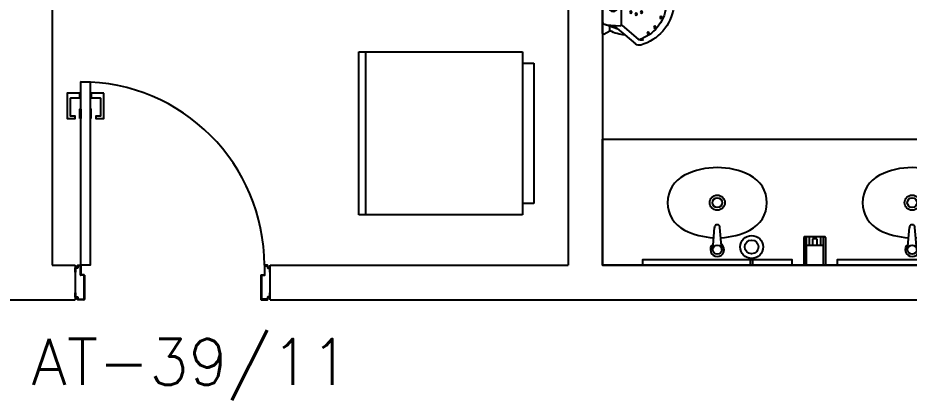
# Model space of a CAD drawing. Header units: millimetres. Extents: x 2128 to 2646, y 1972 to 2207.
# Drawn here: x 2348.761 to 2352.648, y 2021.327 to 2022.994 of the extents above; entities that cross this region are included whole.
import ezdxf

# ---------------------------------------------------------------- set-up
doc = ezdxf.new("R2010")
doc.units = ezdxf.units.MM
for name, color, linetype in [('AR-ALV', 2, 'Continuous'), ('AR-LAY-OUT-EQUIPAMENTOS', 1, 'Continuous'), ('AR-LOUCAS', 2, 'Continuous'), ('AR-LOUÇAS', 1, 'Continuous'), ('AR-PORTA', 1, 'Continuous'), ('BC-CUBA', 1, 'Continuous'), ('BGR- VISTA', 12, 'Continuous'), ('COZ1', 1, 'Continuous'), ('coz2', 1, 'Continuous'), ('ENDEREÇO', 2, 'Continuous'), ('maçaneta', 1, 'Continuous'), ('mov', 1, 'Continuous'), ('PM-PERFIL U-C', 2, 'Continuous'), ('pm1', 2, 'Continuous'), ('WC1', 1, 'Continuous'), ('WC2', 1, 'Continuous')]:
    doc.layers.add(name, color=color, linetype=linetype)
doc.styles.add('UNB1-100', font='simplex.shx', dxfattribs={"height": 0.2})

# ---------------------------------------------------------------- blocks, each defined once
blk = doc.blocks.new('MCTR-01p')
at = {"layer": 'WC1'}
for p, q in [((0.1134, 0), (-0.1134, 0)), ((-0.1169, -0.006), (-0.1028, -0.0318)), ((0.1169, -0.006), (0.1028, -0.0318)), ((-0.1209, -0.0973), (-0.16, -0.1436)), ((0.1209, -0.0973), (0.16, -0.1436))]:
    blk.add_line(p, q, dxfattribs=at)
blk.add_circle((0, -0.0459), 0.019, dxfattribs=at)
for centre, radius, start, end in [((-0.1134, -0.004), 0.00402, 90, 208.6993), ((0.1134, -0.004), 0.00402, 331.3007, 90), ((0.0514, -0.1098), 0.1728, 153.1667, 175.8553), ((-0.0514, -0.1098), 0.1728, 4.1447, 26.8333), ((-0.1408, -0.1598), 0.0251, 139.851, 195.7705), ((0.1408, -0.1598), 0.0251, 344.2295, 40.149), ((0.027, -0.1124), 0.1994, 195.7705, 262.231), ((-0.027, -0.1124), 0.1994, 277.769, 344.2295)]:
    blk.add_arc(centre, radius, start, end, dxfattribs=at)
at = {"layer": 'WC2'}
for p, q in [((-0.1028, -0.0318), (-0.083, -0.0318)), ((-0.0952, -0.0668), (-0.0769, -0.0144)), ((-0.0769, -0.0144), (-0.0814, -0.0774)), ((0.0769, -0.0144), (0.0814, -0.0774)), ((0.0952, -0.0668), (0.0769, -0.0144)), ((0.1028, -0.0318), (0.083, -0.0318)), ((-0.0929, -0.0641), (-0.1209, -0.0973)), ((0.0929, -0.0641), (0.1209, -0.0973)), ((-0.0801, -0.0849), (-0.1388, -0.1544)), ((0.0773, -0.0817), (-0.0773, -0.0817)), ((0.0801, -0.0849), (0.1388, -0.1544))]:
    blk.add_line(p, q, dxfattribs=at)
for centre, radius in [((0, -0.0459), 0.0162), ((-0.0307, -0.1466), 0.00453), ((-0.0216, -0.1233), 0.00453), ((0.0216, -0.1233), 0.00453), ((0.0307, -0.1466), 0.00453), ((-0.1131, -0.1987), 0.00453), ((-0.0216, -0.17), 0.00453), ((0.0216, -0.17), 0.00453), ((0.1131, -0.1987), 0.00453), ((-0.0873, -0.2281), 0.00453), ((0.0873, -0.2281), 0.00453), ((-0.0453, -0.2549), 0.00453), ((0.0453, -0.2549), 0.00453)]:
    blk.add_circle(centre, radius, dxfattribs=at)
for centre, radius, start, end in [((-0.0573, -0.018), 0.02, 115.5204, 169.5817), ((0.0573, -0.018), 0.02, 10.4183, 64.4796), ((-0.1424, -0.0223), 0.0647, 319.851, 355.9846), ((0.1424, -0.0223), 0.0647, 184.0154, 220.149), ((-0.0773, -0.0776), 0.00402, 175.9846, 270), ((0.0773, -0.0776), 0.00402, 270, 4.0154), ((-0.0719, -0.0937), 0.012, 89.3581, 133.3239), ((0, -0.1142), 0.00453, 90, 270), ((0, -0.1142), 0.00453, 270, 90), ((0.0719, -0.0937), 0.012, 46.6761, 90.6419), ((-0.1204, -0.1699), 0.024, 139.851, 200.6324), ((0, -0.1466), 0.00453, 90, 270), ((0, -0.1466), 0.00453, 270, 90), ((0.1204, -0.1699), 0.024, 339.3676, 40.149), ((0.024, -0.1042), 0.1746, 198.2723, 262.1141), ((0, -0.1791), 0.00453, 90, 270), ((-0.024, -0.1042), 0.1746, 277.8859, 341.7277), ((0, -0.1791), 0.00453, 270, 90), ((0.0001, -0.2664), 0.00453, 91.7832, 268.2168), ((-0.0001, -0.2664), 0.00453, 271.7832, 88.2168)]:
    blk.add_arc(centre, radius, start, end, dxfattribs=at)
blk = doc.blocks.new('GLDR-03P')
at = {"layer": 'COZ1'}
for p, q in [((-0.3055, 0), (-0.3055, -0.05)), ((0.3055, 0), (-0.3055, 0)), ((0.3055, -0.05), (0.3055, 0)), ((-0.3555, -0.05), (-0.3555, -0.763)), ((-0.3055, -0.05), (-0.3555, -0.05)), ((0.3555, -0.05), (0.3055, -0.05)), ((0.3555, -0.763), (0.3555, -0.05)), ((-0.3555, -0.763), (0.3555, -0.763))]:
    blk.add_line(p, q, dxfattribs=at)
at = {"layer": 'coz2'}
for p, q in [((0.3055, -0.05), (-0.3055, -0.05)), ((-0.3555, -0.733), (0.3555, -0.733))]:
    blk.add_line(p, q, dxfattribs=at)
blk = doc.blocks.new('CUBA-01P')
at = {"layer": 'WC1'}
blk.add_circle((-0.15, -0.08), 0.05, dxfattribs=at)
for centre, radius, start, end in [((-0.0831, -0.273), 0.1336, 116.4054, 243.5946), ((0, -0.4404), 0.3205, 92.8226, 116.4054), ((0, -0.4404), 0.3205, 63.5946, 87.2424), ((0.0831, -0.273), 0.1336, 296.4054, 63.5946), ((0, -0.1056), 0.3205, 243.5946, 296.4054)]:
    blk.add_arc(centre, radius, start, end, dxfattribs=at)
at = {"layer": 'WC2'}
for p, q in [((-0.1548, 0), (-0.1548, -0.0303)), ((-0.1448, 0), (-0.1448, -0.0303)), ((-0.02, -0.068), (-0.0118, -0.1652)), ((0.02, -0.068), (0.0118, -0.1652))]:
    blk.add_line(p, q, dxfattribs=at)
for centre, radius in [((-0.15, -0.08), 0.03), ((0, -0.068), 0.02), ((0, -0.273), 0.033), ((0, -0.273), 0.0212)]:
    blk.add_circle(centre, radius, dxfattribs=at)
for centre, radius, start, end in [((0.0002, -0.0678), 0.03, 306.4013, 232.6706), ((0.0002, -0.1652), 0.012, 180, 10.1205)]:
    blk.add_arc(centre, radius, start, end, dxfattribs=at)
blk = doc.blocks.new('BGR2')
at = {"layer": 'BGR- VISTA'}
blk.add_lwpolyline([(0, 0.55), (1.85, 0.55), (1.85, 0), (0, 0)], close=True, dxfattribs=at)
at = {"layer": 'BC-CUBA', "rotation": 180}
for p in [(0.5, 0), (1.35, 0)]:
    blk.add_blockref('CUBA-01P', p, dxfattribs=at)
blk = doc.blocks.new('PM3')
at = {"layer": 'maçaneta'}
for points in [[(0.02, 0.825), (-0.035, 0.825), (-0.035, 0.715), (0, 0.715), (0, 0.725), (-0.02, 0.725), (-0.02, 0.8035, -0.414214), (-0.0185, 0.805), (0.02, 0.805)], [(0.125, 0.825), (0.07, 0.825), (0.07, 0.805), (0.1085, 0.805, -0.414214), (0.11, 0.8035), (0.11, 0.725), (0.09, 0.725), (0.09, 0.715), (0.125, 0.715)]]:
    blk.add_lwpolyline(points, format="xyb", close=True, dxfattribs=at)
for points in [[(0.02, 0.715), (0.02, 0.755), (0.025, 0.755), (0.025, 0.715)], [(0.07, 0.715), (0.07, 0.755), (0.065, 0.755), (0.065, 0.715)]]:
    blk.add_lwpolyline(points, close=True, dxfattribs=at)
at = {"layer": 'mov'}
blk.add_arc((0.025, 0.075), 0.8, 0, 90, dxfattribs=at)
at = {"layer": 'PM-PERFIL U-C'}
for p, q in [((0, 0.045), (0, 0.0635)), ((0.002, 0.045), (0, 0.045)), ((0.0015, 0.065), (0.01, 0.065)), ((0.002, 0.063), (0.002, 0.045)), ((0.0105, 0.063), (0.002, 0.063)), ((0.01, 0.065), (0.01, 0.0735)), ((0.0115, 0.075), (0.0235, 0.075)), ((0.012, 0.073), (0.012, 0.0645)), ((0.023, 0.073), (0.012, 0.073)), ((0.023, 0.0335), (0.023, 0.073)), ((0.025, 0.0735), (0.025, 0.034)), ((0.825, 0.0735), (0.825, 0.034)), ((0.8385, 0.075), (0.8265, 0.075)), ((0.827, 0.073), (0.838, 0.073)), ((0.827, 0.0335), (0.827, 0.073)), ((0.838, 0.073), (0.838, 0.0645)), ((0.8395, 0.063), (0.848, 0.063)), ((0.84, 0.065), (0.84, 0.0735)), ((0.8485, 0.065), (0.84, 0.065)), ((0.848, 0.063), (0.848, 0.045)), ((0.848, 0.045), (0.85, 0.045)), ((0.85, 0.045), (0.85, 0.0635)), ((0.038, 0.032), (0.0245, 0.032)), ((0.0385, 0.034), (0.025, 0.034)), ((0.038, 0.032), (0.038, -0.073)), ((0.04, 0.0325), (0.04, -0.0735)), ((0.81, 0.0325), (0.81, -0.0735)), ((0.8115, 0.034), (0.825, 0.034)), ((0.812, 0.032), (0.8255, 0.032)), ((0.812, 0.032), (0.812, -0.073)), ((0, -0.045), (0.002, -0.045)), ((0, -0.0635), (0, -0.045)), ((0.01, -0.065), (0.0015, -0.065)), ((0.002, -0.045), (0.002, -0.063)), ((0.002, -0.063), (0.0105, -0.063)), ((0.01, -0.0735), (0.01, -0.065)), ((0.0385, -0.075), (0.0115, -0.075)), ((0.012, -0.0645), (0.012, -0.073)), ((0.012, -0.073), (0.038, -0.073)), ((0.8115, -0.075), (0.8385, -0.075)), ((0.838, -0.073), (0.812, -0.073)), ((0.838, -0.0645), (0.838, -0.073)), ((0.848, -0.063), (0.8395, -0.063)), ((0.84, -0.0735), (0.84, -0.065)), ((0.84, -0.065), (0.8485, -0.065)), ((0.85, -0.045), (0.848, -0.045)), ((0.848, -0.045), (0.848, -0.063)), ((0.85, -0.0635), (0.85, -0.045))]:
    blk.add_line(p, q, dxfattribs=at)
for centre, start, end in [((0.0015, 0.0635), 90, 180), ((0.0115, 0.0735), 90, 180), ((0.0105, 0.0645), 270, 0), ((0.0235, 0.0735), 360, 90), ((0.8265, 0.0735), 90, 180), ((0.8395, 0.0645), 180, 270), ((0.8385, 0.0735), 0, 90), ((0.8485, 0.0635), 0, 90), ((0.0245, 0.0335), 180, 270), ((0.0385, 0.0325), 0, 90), ((0.8115, 0.0325), 90, 180), ((0.8255, 0.0335), 270, 0), ((0.0015, -0.0635), 180, 270), ((0.0115, -0.0735), 180, 270), ((0.0105, -0.0645), 0, 90), ((0.0385, -0.0735), 269.9386, 0), ((0.8115, -0.0735), 180, 270.0614), ((0.8395, -0.0645), 90, 180), ((0.8385, -0.0735), 270, 0), ((0.8485, -0.0635), 270, 0)]:
    blk.add_arc(centre, 0.0015, start, end, dxfattribs=at)
at = {"layer": 'pm1'}
blk.add_lwpolyline([(0.065, 0.875), (0.065, 0.075), (0.025, 0.075), (0.025, 0.875)], close=True, dxfattribs=at)
blk = doc.blocks.new('SBSPRAY-P')
at = {"layer": 'WC1'}
for p, q in [((-0.0444, 0), (0.0444, 0)), ((-0.0469, -0.122), (-0.0469, -0.0025)), ((-0.0376, -0.0025), (-0.0376, -0.122)), ((0.0376, -0.122), (0.0376, -0.0025)), ((0.0376, -0.0025), (0.0376, -0.122)), ((0.0469, -0.122), (0.0469, -0.0025)), ((-0.0376, -0.0861), (0.0376, -0.0861)), ((-0.0444, -0.1245), (0.0444, -0.1245))]:
    blk.add_line(p, q, dxfattribs=at)
for centre, start, end in [((-0.0444, -0.0025), 90, 180), ((0.0444, -0.0025), 0, 90), ((-0.0351, -0.0025), 90, 180), ((0.0351, -0.0025), 0, 90), ((-0.0444, -0.122), 180, 270), ((-0.0351, -0.122), 180, 270), ((0.0351, -0.122), 270, 360), ((0.0444, -0.122), 270, 0)]:
    blk.add_arc(centre, 0.0025, start, end, dxfattribs=at)
at = {"layer": 'WC2'}
for p, q in [((-0.0247, -0.1245), (-0.0247, -0.0861)), ((-0.0096, -0.1161), (-0.0096, -0.0861)), ((-0.0096, -0.1161), (0.0096, -0.1161)), ((0.0096, -0.1161), (0.0096, -0.0861)), ((0.0247, -0.1245), (0.0247, -0.0861))]:
    blk.add_line(p, q, dxfattribs=at)

msp = doc.modelspace()

# ---------------------------------------------------------------- linework, layer by layer
at = {"layer": 'AR-ALV'}
for p, q in [((2348.9115, 2025.3651), (2348.9115, 2021.9151)), ((2351.1615, 2025.3651), (2351.1615, 2021.9151)), ((2351.3115, 2025.3651), (2351.3115, 2021.9151)), ((2348.9115, 2021.9151), (2349.0115, 2021.9151)), ((2349.0115, 2021.9151), (2349.0115, 2021.7651)), ((2349.8615, 2021.7651), (2349.8615, 2021.9151)), ((2349.8615, 2021.9151), (2351.1615, 2021.9151)), ((2351.3115, 2021.9151), (2353.1615, 2021.9151)), ((2346.8615, 2021.7651), (2349.0115, 2021.7651)), ((2349.8615, 2021.7651), (2354.3115, 2021.7651))]:
    msp.add_line(p, q, dxfattribs=at)
at = {"layer": 'WC2'}
for points in [[(2352.1365, 2021.9151), (2351.4865, 2021.9151), (2351.4865, 2021.9401), (2352.1365, 2021.9401)], [(2352.9865, 2021.9151), (2352.3365, 2021.9151), (2352.3365, 2021.9401), (2352.9865, 2021.9401)]]:
    msp.add_lwpolyline(points, close=True, dxfattribs=at)

# ---------------------------------------------------------------- block references
at = {"layer": 'AR-LAY-OUT-EQUIPAMENTOS', "xscale": -1, "rotation": 270}
msp.add_blockref('GLDR-03P', (2351.0115, 2022.4901), dxfattribs=at)
at = {"layer": 'AR-LOUCAS', "rotation": 180}
msp.add_blockref('SBSPRAY-P', (2352.2365, 2021.9151), dxfattribs=at)
at = {"layer": 'AR-LOUÇAS', "xscale": -1, "rotation": 90}
msp.add_blockref('MCTR-01p', (2351.3115, 2023.0401), dxfattribs=at)
at = {"layer": 'AR-PORTA'}
msp.add_blockref('PM3', (2349.0115, 2021.8401), dxfattribs=at)
at = {"layer": 'BGR- VISTA'}
msp.add_blockref('BGR2', (2351.3115, 2021.9151), dxfattribs=at)

# ---------------------------------------------------------------- texts
at = {"layer": 'ENDEREÇO', "style": 'UNB1-100'}
msp.add_text('AT-39/11', height=0.2, dxfattribs=at).set_placement((2348.8208, 2021.3941))

doc.saveas('drawing.dxf')
